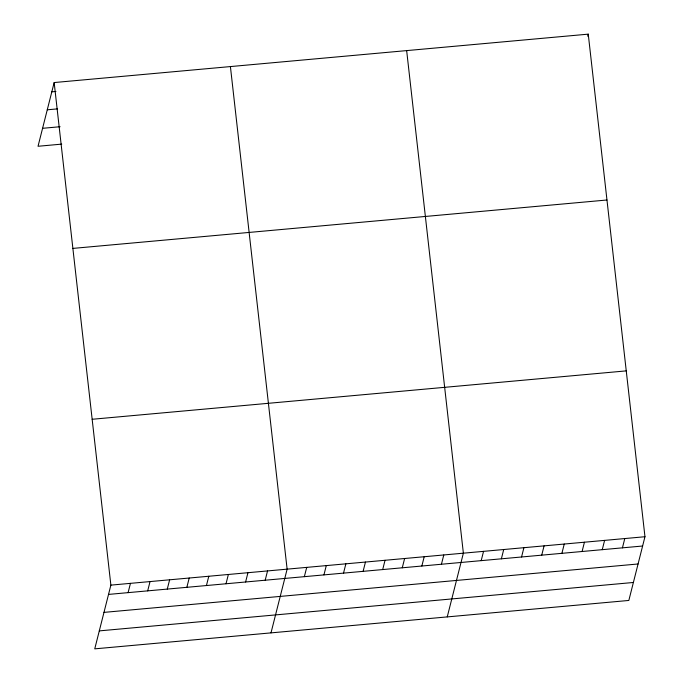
<?xml version="1.0" encoding="UTF-8"?>
<svg xmlns="http://www.w3.org/2000/svg" width="683" height="683" viewBox="0 0 683 683"><rect width="100%" height="100%" fill="white"/><g stroke="black" fill="none" stroke-linecap="round" stroke-linejoin="round"><path stroke-width="1.02" d="M54.162 82.549L110.877 585.126L94.749 648.85L628.838 600.451L644.965 536.727L588.251 34.15L54.162 82.549L38.035 146.273L61.743 144.122M128.105 592.639L130.453 583.359M147.69 590.863L150.038 581.583M167.275 589.087L169.623 579.807M186.86 587.312L189.208 578.031M206.437 585.544L208.793 576.256M226.022 583.769L228.37 574.48M245.607 581.993L247.955 572.704M265.192 580.217L267.54 570.928M270.997 632.876L287.125 569.161L230.41 66.584M304.353 576.665L306.71 567.385M323.938 574.89L326.286 565.609M343.523 573.114L345.871 563.834M363.108 571.347L365.456 562.058M382.693 569.571L385.041 560.282M402.27 567.795L404.618 558.506M421.855 566.019L424.203 556.73M441.44 564.243L443.788 554.963M587.73 36.216L588.251 34.15M447.245 616.903L463.373 553.187L406.658 50.61M481.199 560.641L483.547 551.352M501.373 558.814L503.721 549.525M521.556 556.986L523.904 547.698M541.73 555.151L544.078 545.871M561.904 553.324L564.252 544.044M582.087 551.497L584.435 542.217M602.261 549.67L604.609 540.381M622.435 547.843L624.783 538.554M51.814 91.838L55.938 91.462M47.264 109.801L57.577 108.87M42.585 128.31L60.104 126.722M72.876 248.407L606.965 199.999M92.162 419.277L626.251 370.878M110.877 585.126L644.965 536.727M108.52 594.415L642.609 546.016M103.978 612.378L638.067 563.979M99.291 630.887L633.38 582.479"/></g></svg>
